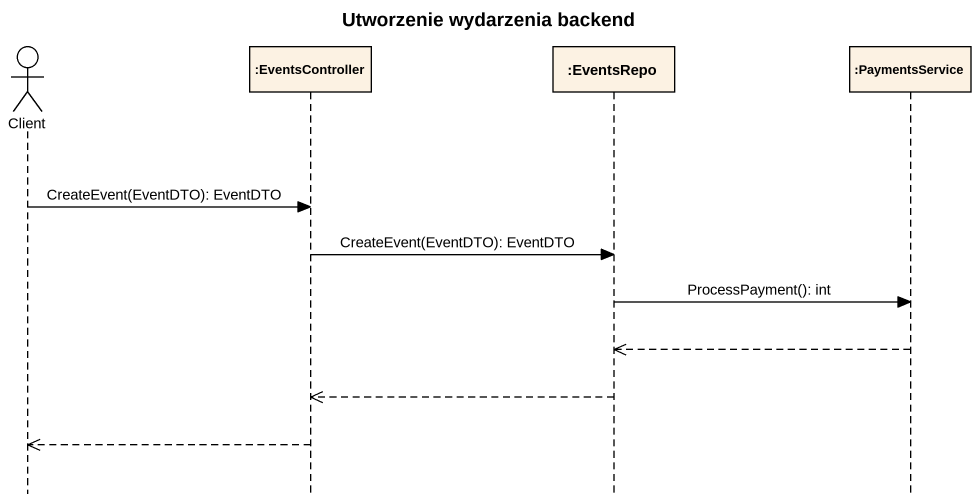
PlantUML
@startuml
title Utworzenie wydarzenia backend
hide footbox
actor Client
participant ":EventsController" as EventsController
participant ":EventsRepo" as EventsRepo
participant ":PaymentsService" as PaymentsService

Client -> EventsController : CreateEvent(EventDTO): EventDTO
EventsController -> EventsRepo : CreateEvent(EventDTO): EventDTO
EventsRepo -> PaymentsService : ProcessPayment(): int
PaymentsService -->> EventsRepo
EventsRepo -->> EventsController
EventsController -->> Client
@enduml
